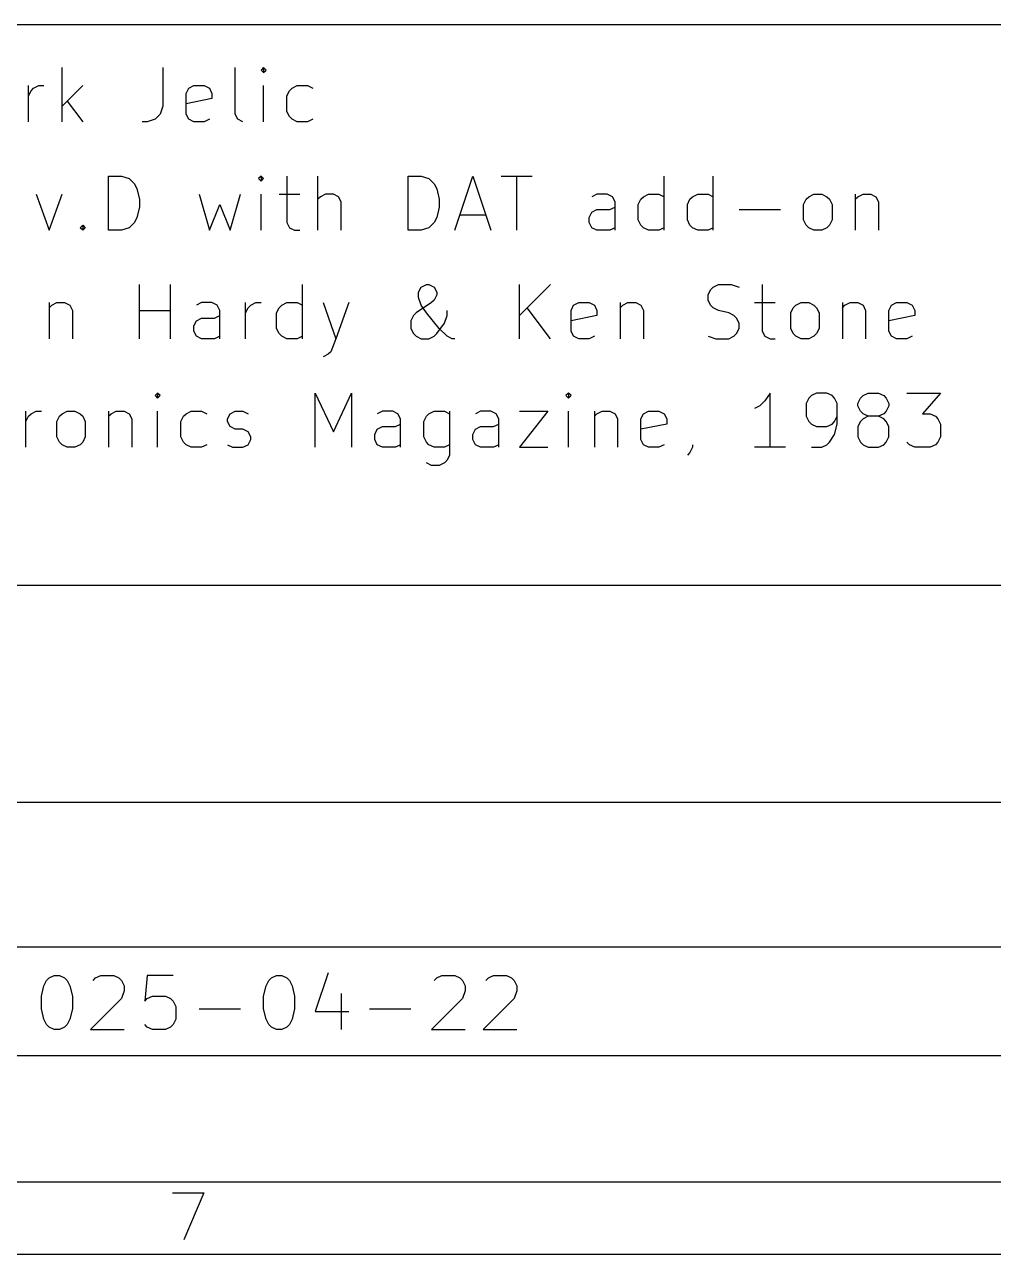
# Model space of a CAD drawing. Extents: x 10 to 416, y -287 to -10.
# Drawn here: x 331.19 to 357.98, y -287 to -253 of the extents above; entities that cross this region are included whole.
import ezdxf

# ---------------------------------------------------------------- set-up
doc = ezdxf.new("R2010")
doc.units = 0
doc.layers.add('BLACK', color=7, linetype='CONTINUOUS')

msp = doc.modelspace()

# ---------------------------------------------------------------- linework, layer by layer
at = {"layer": 'BLACK', "linetype": 'CONTINUOUS'}
for p, q in [((299.989, -253.0022), (407.989, -253.0022)), ((332.230539, -255.688328), (332.230539, -254.188328)), ((335.016254, -254.188328), (335.016254, -255.259757)), ((337.016253, -255.474042), (337.016253, -254.188328)), ((337.801967, -254.188328), (337.730539, -254.259757)), ((337.730539, -254.259757), (337.801967, -254.331185)), ((337.873396, -254.259757), (337.801967, -254.188328)), ((337.801967, -254.188328), (337.801967, -254.331185)), ((337.801967, -254.331185), (337.873396, -254.259757)), ((331.301968, -255.688328), (331.301968, -254.688328)), ((331.301968, -254.974042), (331.373397, -254.831185)), ((331.373397, -254.831185), (331.444826, -254.759757)), ((331.444826, -254.759757), (331.587683, -254.688328)), ((331.587683, -254.688328), (331.73054, -254.688328)), ((332.801968, -254.688328), (332.230539, -255.259757)), ((335.659111, -254.902614), (335.730539, -254.759757)), ((335.659111, -255.474042), (335.659111, -254.902614)), ((335.730539, -254.759757), (335.873397, -254.688328)), ((335.873397, -254.688328), (336.159111, -254.688328)), ((336.159111, -254.688328), (336.301968, -254.759757)), ((336.301968, -254.759757), (336.373397, -254.902614)), ((336.373397, -254.902614), (336.373397, -255.045471)), ((337.801967, -255.688328), (337.801967, -254.688328)), ((338.444825, -254.974042), (338.516253, -254.831185)), ((338.444825, -255.402614), (338.444825, -254.974042)), ((338.516253, -254.831185), (338.587682, -254.759757)), ((338.587682, -254.759757), (338.730539, -254.688328)), ((338.730539, -254.688328), (339.016253, -254.688328)), ((339.016253, -254.688328), (339.159111, -254.759757)), ((332.373397, -255.1169), (332.801968, -255.688328)), ((335.016254, -255.259757), (334.944825, -255.474042)), ((336.373397, -255.045471), (335.659111, -255.188328)), ((334.801968, -255.6169), (334.587682, -255.688328)), ((334.944825, -255.474042), (334.801968, -255.6169)), ((335.730539, -255.6169), (335.659111, -255.474042)), ((335.873397, -255.688328), (335.730539, -255.6169)), ((336.301968, -255.6169), (336.159111, -255.688328)), ((337.087682, -255.6169), (337.016253, -255.474042)), ((337.230539, -255.688328), (337.087682, -255.6169)), ((338.516253, -255.545471), (338.444825, -255.402614)), ((338.587682, -255.6169), (338.516253, -255.545471)), ((338.730539, -255.688328), (338.587682, -255.6169)), ((339.159111, -255.6169), (339.016253, -255.688328)), ((334.587682, -255.688328), (334.444825, -255.688328)), ((336.159111, -255.688328), (335.873397, -255.688328)), ((339.016253, -255.688328), (338.730539, -255.688328)), ((333.516253, -258.688328), (333.516253, -257.188328)), ((333.516253, -257.188328), (333.873396, -257.188328)), ((333.873396, -257.188328), (334.087682, -257.259757)), ((334.087682, -257.259757), (334.230539, -257.402614)), ((337.730539, -257.188328), (337.659111, -257.259757)), ((337.659111, -257.259757), (337.730539, -257.331185)), ((337.801968, -257.259757), (337.730539, -257.188328)), ((337.730539, -257.188328), (337.730539, -257.331185)), ((337.730539, -257.331185), (337.801968, -257.259757)), ((338.444825, -257.188328), (338.444825, -258.474042)), ((339.301968, -258.688328), (339.301968, -257.188328)), ((341.801968, -258.688328), (341.801968, -257.188328)), ((341.801968, -257.188328), (342.159111, -257.188328)), ((342.159111, -257.188328), (342.373397, -257.259757)), ((342.373397, -257.259757), (342.516254, -257.402614)), ((343.087683, -258.688328), (343.587683, -257.188328)), ((343.587683, -257.188328), (344.087683, -258.688328)), ((344.373397, -257.188328), (345.23054, -257.188328)), ((344.801968, -258.688328), (344.801968, -257.188328)), ((348.873397, -258.688328), (348.873397, -257.188328)), ((350.23054, -258.688328), (350.23054, -257.188328)), ((331.516253, -257.688328), (331.873396, -258.688328)), ((331.873396, -258.688328), (332.230539, -257.688328)), ((334.230539, -257.402614), (334.301968, -257.545471)), ((334.301968, -257.545471), (334.373396, -257.831185)), ((336.016253, -257.688328), (336.301968, -258.688328)), ((336.873396, -258.688328), (337.15911, -257.688328)), ((337.730539, -258.688328), (337.730539, -257.688328)), ((338.23054, -257.688328), (338.801968, -257.688328)), ((339.516254, -257.688328), (339.373397, -257.759757)), ((339.73054, -257.688328), (339.516254, -257.688328)), ((339.873397, -257.759757), (339.73054, -257.688328)), ((342.516254, -257.402614), (342.587683, -257.545471)), ((342.587683, -257.545471), (342.659111, -257.831185)), ((347.016254, -257.688328), (346.873396, -257.759757)), ((347.301968, -257.688328), (347.016254, -257.688328)), ((347.444825, -257.759757), (347.301968, -257.688328)), ((348.301968, -257.759757), (348.444825, -257.688328)), ((348.444825, -257.688328), (348.730539, -257.688328)), ((348.730539, -257.688328), (348.873397, -257.759757)), ((349.659111, -257.759757), (349.801968, -257.688328)), ((349.801968, -257.688328), (350.087682, -257.688328)), ((350.087682, -257.688328), (350.23054, -257.759757)), ((352.873397, -257.759757), (353.016254, -257.688328)), ((353.016254, -257.688328), (353.23054, -257.688328)), ((353.23054, -257.688328), (353.373397, -257.759757)), ((354.159111, -257.688328), (354.159111, -258.688328)), ((354.23054, -257.759757), (354.373397, -257.688328)), ((354.373397, -257.688328), (354.587683, -257.688328)), ((354.587683, -257.688328), (354.73054, -257.759757)), ((334.373396, -258.045471), (334.301968, -258.331185)), ((334.373396, -257.831185), (334.373396, -258.045471)), ((336.301968, -258.688328), (336.587682, -257.974042)), ((336.587682, -257.974042), (336.873396, -258.688328)), ((339.373397, -257.759757), (339.301968, -257.831185)), ((339.944826, -257.902614), (339.873397, -257.759757)), ((339.944826, -258.688328), (339.944826, -257.902614)), ((342.659111, -258.045471), (342.587683, -258.331185)), ((342.659111, -257.831185), (342.659111, -258.045471)), ((347.373396, -258.1169), (347.516254, -258.045471)), ((347.516254, -257.902614), (347.444825, -257.759757)), ((347.516254, -258.688328), (347.516254, -257.902614)), ((348.159111, -257.974042), (348.230539, -257.831185)), ((348.159111, -258.402614), (348.159111, -257.974042)), ((348.230539, -257.831185), (348.301968, -257.759757)), ((349.516254, -257.974042), (349.587682, -257.831185)), ((349.516254, -258.402614), (349.516254, -257.974042)), ((349.587682, -257.831185), (349.659111, -257.759757)), ((352.73054, -257.974042), (352.801968, -257.831185)), ((352.73054, -258.402614), (352.73054, -257.974042)), ((352.801968, -257.831185), (352.873397, -257.759757)), ((353.373397, -257.759757), (353.444826, -257.831185)), ((353.444826, -257.831185), (353.516254, -257.974042)), ((353.516254, -257.974042), (353.516254, -258.402614)), ((354.159111, -257.831185), (354.23054, -257.759757)), ((354.73054, -257.759757), (354.801969, -257.902614)), ((354.801969, -257.902614), (354.801969, -258.688328)), ((334.301968, -258.331185), (334.230539, -258.474042)), ((342.587683, -258.331185), (342.516254, -258.474042)), ((343.23054, -258.259757), (343.944826, -258.259757)), ((346.801968, -258.331185), (346.873396, -258.188328)), ((346.801968, -258.474042), (346.801968, -258.331185)), ((346.873396, -258.188328), (347.016254, -258.1169)), ((347.016254, -258.1169), (347.373396, -258.1169)), ((350.944825, -258.1169), (352.087683, -258.1169)), ((332.730539, -258.6169), (332.801967, -258.545471)), ((332.801967, -258.688328), (332.730539, -258.6169)), ((332.801967, -258.545471), (332.873396, -258.6169)), ((332.801967, -258.545471), (332.801967, -258.688328)), ((332.873396, -258.6169), (332.801967, -258.688328)), ((333.873396, -258.688328), (333.516253, -258.688328)), ((334.087682, -258.6169), (333.873396, -258.688328)), ((334.230539, -258.474042), (334.087682, -258.6169)), ((338.444825, -258.474042), (338.516254, -258.6169)), ((338.516254, -258.6169), (338.659111, -258.688328)), ((338.659111, -258.688328), (338.801968, -258.688328)), ((342.159111, -258.688328), (341.801968, -258.688328)), ((342.373397, -258.6169), (342.159111, -258.688328)), ((342.516254, -258.474042), (342.373397, -258.6169)), ((346.873396, -258.6169), (346.801968, -258.474042)), ((347.016254, -258.688328), (346.873396, -258.6169)), ((347.373396, -258.688328), (347.016254, -258.688328)), ((347.516254, -258.6169), (347.373396, -258.688328)), ((348.230539, -258.545471), (348.159111, -258.402614)), ((348.301968, -258.6169), (348.230539, -258.545471)), ((348.444825, -258.688328), (348.301968, -258.6169)), ((348.730539, -258.688328), (348.444825, -258.688328)), ((348.873397, -258.6169), (348.730539, -258.688328)), ((349.587682, -258.545471), (349.516254, -258.402614)), ((349.659111, -258.6169), (349.587682, -258.545471)), ((349.801968, -258.688328), (349.659111, -258.6169)), ((350.087682, -258.688328), (349.801968, -258.688328)), ((350.23054, -258.6169), (350.087682, -258.688328)), ((352.801968, -258.545471), (352.73054, -258.402614)), ((352.873397, -258.6169), (352.801968, -258.545471)), ((353.016254, -258.688328), (352.873397, -258.6169)), ((353.23054, -258.688328), (353.016254, -258.688328)), ((353.373397, -258.6169), (353.23054, -258.688328)), ((353.444826, -258.545471), (353.373397, -258.6169)), ((353.516254, -258.402614), (353.444826, -258.545471)), ((334.373398, -261.688328), (334.373398, -260.188328)), ((335.230541, -261.688328), (335.230541, -260.188328)), ((338.873399, -261.688328), (338.873399, -260.188328)), ((342.087684, -260.402614), (342.159113, -260.259757)), ((342.087684, -260.545471), (342.087684, -260.402614)), ((342.159113, -260.259757), (342.30197, -260.188328)), ((342.30197, -260.188328), (342.373398, -260.188328)), ((342.373398, -260.188328), (342.516256, -260.259757)), ((342.516256, -260.259757), (342.587684, -260.402614)), ((342.587684, -260.402614), (342.587684, -260.474042)), ((344.873398, -261.688328), (344.873398, -260.188328)), ((345.730541, -260.188328), (344.873398, -261.045471)), ((350.087684, -260.474042), (350.159112, -260.331185)), ((350.159112, -260.331185), (350.230541, -260.259757)), ((350.230541, -260.259757), (350.373398, -260.188328)), ((350.373398, -260.188328), (350.730541, -260.188328)), ((350.730541, -260.188328), (350.944827, -260.259757)), ((351.587683, -260.188328), (351.587683, -261.474042)), ((331.873398, -260.688328), (331.873398, -261.688328)), ((331.873398, -260.831185), (331.944827, -260.759757)), ((331.944827, -260.759757), (332.087684, -260.688328)), ((332.087684, -260.688328), (332.30197, -260.688328)), ((332.30197, -260.688328), (332.444827, -260.759757)), ((332.444827, -260.759757), (332.516256, -260.902614)), ((336.087685, -260.688328), (335.944827, -260.759757)), ((336.373399, -260.688328), (336.087685, -260.688328)), ((336.516256, -260.759757), (336.373399, -260.688328)), ((336.587685, -260.902614), (336.516256, -260.759757)), ((337.30197, -261.688328), (337.30197, -260.688328)), ((337.373399, -260.831185), (337.444828, -260.759757)), ((337.444828, -260.759757), (337.587685, -260.688328)), ((337.587685, -260.688328), (337.730542, -260.688328)), ((338.230541, -260.831185), (338.30197, -260.759757)), ((338.30197, -260.759757), (338.444827, -260.688328)), ((338.444827, -260.688328), (338.730541, -260.688328)), ((338.730541, -260.688328), (338.873399, -260.759757)), ((339.444827, -260.688328), (339.80197, -261.688328)), ((340.159113, -260.688328), (339.80197, -261.688328)), ((342.444827, -260.688328), (342.016256, -260.974042)), ((342.159113, -260.759757), (342.087684, -260.545471)), ((342.30197, -260.974042), (342.159113, -260.759757)), ((342.516256, -260.6169), (342.444827, -260.688328)), ((342.587684, -260.474042), (342.516256, -260.6169)), ((346.30197, -260.902614), (346.373398, -260.759757)), ((346.373398, -260.759757), (346.516256, -260.688328)), ((346.516256, -260.688328), (346.80197, -260.688328)), ((346.80197, -260.688328), (346.944827, -260.759757)), ((346.944827, -260.759757), (347.016256, -260.902614)), ((347.659112, -260.688328), (347.659112, -261.688328)), ((347.659112, -260.831185), (347.730541, -260.759757)), ((347.730541, -260.759757), (347.873398, -260.688328)), ((347.873398, -260.688328), (348.087684, -260.688328)), ((348.087684, -260.688328), (348.230541, -260.759757)), ((348.230541, -260.759757), (348.30197, -260.902614)), ((350.087684, -260.6169), (350.087684, -260.474042)), ((350.159112, -260.759757), (350.087684, -260.6169)), ((350.230541, -260.831185), (350.159112, -260.759757)), ((351.373398, -260.688328), (351.944826, -260.688328)), ((352.444826, -260.831185), (352.516255, -260.759757)), ((352.516255, -260.759757), (352.659112, -260.688328)), ((352.659112, -260.688328), (352.873398, -260.688328)), ((352.873398, -260.688328), (353.016255, -260.759757)), ((353.016255, -260.759757), (353.087684, -260.831185)), ((353.801969, -260.688328), (353.801969, -261.688328)), ((353.801969, -260.831185), (353.873398, -260.759757)), ((353.873398, -260.759757), (354.016255, -260.688328)), ((354.016255, -260.688328), (354.230541, -260.688328)), ((354.230541, -260.688328), (354.373398, -260.759757)), ((354.373398, -260.759757), (354.444827, -260.902614)), ((355.087684, -260.902614), (355.159112, -260.759757)), ((355.159112, -260.759757), (355.30197, -260.688328)), ((355.30197, -260.688328), (355.587684, -260.688328)), ((355.587684, -260.688328), (355.730541, -260.759757)), ((355.730541, -260.759757), (355.80197, -260.902614)), ((332.516256, -260.902614), (332.516256, -261.688328)), ((334.373398, -260.902614), (335.230541, -260.902614)), ((335.944827, -261.188328), (336.087685, -261.1169)), ((336.087685, -261.1169), (336.444827, -261.1169)), ((336.444827, -261.1169), (336.587685, -261.045471)), ((336.587685, -261.688328), (336.587685, -260.902614)), ((337.30197, -260.974042), (337.373399, -260.831185)), ((338.159113, -260.974042), (338.230541, -260.831185)), ((338.159113, -261.402614), (338.159113, -260.974042)), ((341.944827, -261.045471), (341.873398, -261.188328)), ((342.016256, -260.974042), (341.944827, -261.045471)), ((342.659113, -261.402614), (342.30197, -260.974042)), ((342.80197, -261.259757), (342.873398, -261.045471)), ((342.873398, -261.045471), (342.873398, -260.902614)), ((345.730541, -261.688328), (345.087684, -260.831185)), ((346.30197, -261.474042), (346.30197, -260.902614)), ((347.016256, -261.045471), (346.30197, -261.188328)), ((347.016256, -260.902614), (347.016256, -261.045471)), ((348.30197, -260.902614), (348.30197, -261.688328)), ((350.373398, -260.902614), (350.230541, -260.831185)), ((350.659112, -260.974042), (350.373398, -260.902614)), ((350.80197, -261.045471), (350.659112, -260.974042)), ((350.873398, -261.1169), (350.80197, -261.045471)), ((350.944827, -261.259757), (350.873398, -261.1169)), ((352.373398, -260.974042), (352.444826, -260.831185)), ((352.373398, -261.402614), (352.373398, -260.974042)), ((353.087684, -260.831185), (353.159112, -260.974042)), ((353.159112, -260.974042), (353.159112, -261.402614)), ((354.444827, -260.902614), (354.444827, -261.688328)), ((355.087684, -261.474042), (355.087684, -260.902614)), ((355.80197, -261.045471), (355.087684, -261.188328)), ((355.80197, -260.902614), (355.80197, -261.045471)), ((335.873399, -261.331185), (335.944827, -261.188328)), ((335.873399, -261.474042), (335.873399, -261.331185)), ((338.230541, -261.545471), (338.159113, -261.402614)), ((341.873398, -261.188328), (341.873398, -261.402614)), ((341.873398, -261.402614), (341.944827, -261.545471)), ((342.587684, -261.545471), (342.80197, -261.259757)), ((342.873398, -261.6169), (342.659113, -261.402614)), ((350.873398, -261.545471), (350.944827, -261.402614)), ((350.944827, -261.402614), (350.944827, -261.259757)), ((352.444826, -261.545471), (352.373398, -261.402614)), ((353.159112, -261.402614), (353.087684, -261.545471)), ((335.944827, -261.6169), (335.873399, -261.474042)), ((336.087685, -261.688328), (335.944827, -261.6169)), ((336.444827, -261.688328), (336.087685, -261.688328)), ((336.587685, -261.6169), (336.444827, -261.688328)), ((338.30197, -261.6169), (338.230541, -261.545471)), ((338.444827, -261.688328), (338.30197, -261.6169)), ((338.730541, -261.688328), (338.444827, -261.688328)), ((338.873399, -261.6169), (338.730541, -261.688328)), ((339.80197, -261.688328), (339.659113, -262.045471)), ((341.944827, -261.545471), (342.016256, -261.6169)), ((342.016256, -261.6169), (342.159113, -261.688328)), ((342.159113, -261.688328), (342.373398, -261.688328)), ((342.373398, -261.688328), (342.516256, -261.6169)), ((342.516256, -261.6169), (342.587684, -261.545471)), ((343.016256, -261.688328), (342.873398, -261.6169)), ((343.087684, -261.688328), (343.016256, -261.688328)), ((346.373398, -261.6169), (346.30197, -261.474042)), ((346.516256, -261.688328), (346.373398, -261.6169)), ((346.80197, -261.688328), (346.516256, -261.688328)), ((346.944827, -261.6169), (346.80197, -261.688328)), ((350.087684, -261.6169), (350.30197, -261.688328)), ((350.30197, -261.688328), (350.659112, -261.688328)), ((350.659112, -261.688328), (350.80197, -261.6169)), ((350.80197, -261.6169), (350.873398, -261.545471)), ((351.587683, -261.474042), (351.659112, -261.6169)), ((351.659112, -261.6169), (351.801969, -261.688328)), ((351.801969, -261.688328), (351.944826, -261.688328)), ((352.516255, -261.6169), (352.444826, -261.545471)), ((352.659112, -261.688328), (352.516255, -261.6169)), ((352.873398, -261.688328), (352.659112, -261.688328)), ((353.016255, -261.6169), (352.873398, -261.688328)), ((353.087684, -261.545471), (353.016255, -261.6169)), ((355.159112, -261.6169), (355.087684, -261.474042)), ((355.30197, -261.688328), (355.159112, -261.6169)), ((355.587684, -261.688328), (355.30197, -261.688328)), ((355.730541, -261.6169), (355.587684, -261.688328)), ((339.587684, -262.1169), (339.444827, -262.188328)), ((339.659113, -262.045471), (339.587684, -262.1169)), ((334.873398, -263.188328), (334.80197, -263.259757)), ((334.80197, -263.259757), (334.873398, -263.331185)), ((334.944827, -263.259757), (334.873398, -263.188328)), ((334.873398, -263.188328), (334.873398, -263.331185)), ((334.873398, -263.331185), (334.944827, -263.259757)), ((339.230541, -264.688328), (339.230541, -263.188328)), ((339.230541, -263.188328), (339.730541, -264.259757)), ((339.730541, -264.259757), (340.230541, -263.188328)), ((340.230541, -263.188328), (340.230541, -264.688328)), ((346.230542, -263.188328), (346.159114, -263.259757)), ((346.159114, -263.259757), (346.230542, -263.331185)), ((346.301971, -263.259757), (346.230542, -263.188328)), ((346.230542, -263.188328), (346.230542, -263.331185)), ((346.230542, -263.331185), (346.301971, -263.259757)), ((351.659114, -263.402614), (351.516257, -263.545471)), ((351.801971, -263.188328), (351.659114, -263.402614)), ((351.801971, -264.688328), (351.801971, -263.188328)), ((352.873399, -263.331185), (352.801971, -263.474042)), ((352.801971, -263.474042), (352.801971, -263.831185)), ((352.944828, -263.259757), (352.873399, -263.331185)), ((353.087685, -263.188328), (352.944828, -263.259757)), ((353.373399, -263.188328), (353.087685, -263.188328)), ((353.516257, -263.259757), (353.373399, -263.188328)), ((353.587685, -263.331185), (353.516257, -263.259757)), ((353.659114, -263.474042), (353.587685, -263.331185)), ((353.659114, -264.045471), (353.659114, -263.474042)), ((354.230542, -263.474042), (354.30197, -263.331185)), ((354.230542, -263.545471), (354.230542, -263.474042)), ((354.30197, -263.331185), (354.373399, -263.259757)), ((354.373399, -263.259757), (354.516256, -263.188328)), ((354.516256, -263.188328), (354.80197, -263.188328)), ((354.80197, -263.188328), (354.944828, -263.259757)), ((354.944828, -263.259757), (355.016256, -263.331185)), ((355.016256, -263.331185), (355.087685, -263.474042)), ((355.087685, -263.474042), (355.087685, -263.545471)), ((355.587684, -263.188328), (356.516256, -263.188328)), ((356.516256, -263.188328), (356.016256, -263.759757)), ((331.230541, -264.688328), (331.230541, -263.688328)), ((331.230541, -263.974042), (331.30197, -263.831185)), ((331.30197, -263.831185), (331.373399, -263.759757)), ((331.373399, -263.759757), (331.516256, -263.688328)), ((331.516256, -263.688328), (331.659113, -263.688328)), ((332.087684, -263.974042), (332.159112, -263.831185)), ((332.159112, -263.831185), (332.230541, -263.759757)), ((332.230541, -263.759757), (332.373398, -263.688328)), ((332.373398, -263.688328), (332.587684, -263.688328)), ((332.587684, -263.688328), (332.730541, -263.759757)), ((332.730541, -263.759757), (332.80197, -263.831185)), ((332.80197, -263.831185), (332.873398, -263.974042)), ((333.516255, -263.688328), (333.516255, -264.688328)), ((333.516255, -263.831185), (333.587684, -263.759757)), ((333.587684, -263.759757), (333.730541, -263.688328)), ((333.730541, -263.688328), (333.944827, -263.688328)), ((333.944827, -263.688328), (334.087684, -263.759757)), ((334.087684, -263.759757), (334.159113, -263.902614)), ((334.873398, -264.688328), (334.873398, -263.688328)), ((335.516256, -263.974042), (335.587684, -263.831185)), ((335.587684, -263.831185), (335.659113, -263.759757)), ((335.659113, -263.759757), (335.80197, -263.688328)), ((335.80197, -263.688328), (336.087684, -263.688328)), ((336.087684, -263.688328), (336.230542, -263.759757)), ((336.80197, -263.902614), (336.873398, -263.759757)), ((336.873398, -263.759757), (337.016256, -263.688328)), ((337.016256, -263.688328), (337.230541, -263.688328)), ((337.230541, -263.688328), (337.373398, -263.759757)), ((341.087685, -263.688328), (340.944827, -263.759757)), ((341.373399, -263.688328), (341.087685, -263.688328)), ((341.516256, -263.759757), (341.373399, -263.688328)), ((341.587685, -263.902614), (341.516256, -263.759757)), ((342.230542, -263.974042), (342.30197, -263.831185)), ((342.30197, -263.831185), (342.373399, -263.759757)), ((342.373399, -263.759757), (342.516256, -263.688328)), ((342.516256, -263.688328), (342.80197, -263.688328)), ((342.80197, -263.688328), (342.944828, -263.759757)), ((342.944828, -263.688328), (342.944828, -264.902614)), ((343.801971, -263.688328), (343.659113, -263.759757)), ((344.087685, -263.688328), (343.801971, -263.688328)), ((344.230542, -263.759757), (344.087685, -263.688328)), ((344.301971, -263.902614), (344.230542, -263.759757)), ((344.873399, -263.688328), (345.659114, -263.688328)), ((345.659114, -263.688328), (344.873399, -264.688328)), ((346.230542, -264.688328), (346.230542, -263.688328)), ((346.944828, -263.688328), (346.944828, -264.688328)), ((346.944828, -263.831185), (347.016257, -263.759757)), ((347.016257, -263.759757), (347.159114, -263.688328)), ((347.159114, -263.688328), (347.3734, -263.688328)), ((347.3734, -263.688328), (347.516257, -263.759757)), ((347.516257, -263.759757), (347.587686, -263.902614)), ((348.230543, -263.902614), (348.301971, -263.759757)), ((348.301971, -263.759757), (348.444829, -263.688328)), ((348.444829, -263.688328), (348.730543, -263.688328)), ((348.730543, -263.688328), (348.8734, -263.759757)), ((348.8734, -263.759757), (348.944829, -263.902614)), ((351.516257, -263.545471), (351.3734, -263.6169)), ((352.801971, -263.831185), (352.873399, -263.974042)), ((353.587685, -263.974042), (353.659114, -263.831185)), ((354.30197, -263.688328), (354.230542, -263.545471)), ((354.373399, -263.759757), (354.30197, -263.688328)), ((354.516256, -263.831185), (354.373399, -263.759757)), ((354.516256, -263.831185), (354.373399, -263.902614)), ((354.80197, -263.831185), (354.516256, -263.831185)), ((354.944828, -263.759757), (354.80197, -263.831185)), ((354.944828, -263.902614), (354.80197, -263.831185)), ((355.016256, -263.688328), (354.944828, -263.759757)), ((355.087685, -263.545471), (355.016256, -263.688328)), ((356.016256, -263.759757), (356.230541, -263.759757)), ((356.230541, -263.759757), (356.373399, -263.831185)), ((356.373399, -263.831185), (356.444827, -263.902614)), ((332.087684, -264.402614), (332.087684, -263.974042)), ((332.873398, -263.974042), (332.873398, -264.402614)), ((334.159113, -263.902614), (334.159113, -264.688328)), ((335.516256, -264.402614), (335.516256, -263.974042)), ((336.80197, -263.974042), (336.80197, -263.902614)), ((336.873398, -264.1169), (336.80197, -263.974042)), ((337.016256, -264.188328), (336.873398, -264.1169)), ((340.944827, -264.188328), (341.087685, -264.1169)), ((341.087685, -264.1169), (341.444827, -264.1169)), ((341.444827, -264.1169), (341.587685, -264.045471)), ((341.587685, -264.688328), (341.587685, -263.902614)), ((342.230542, -264.402614), (342.230542, -263.974042)), ((343.659113, -264.188328), (343.801971, -264.1169)), ((343.801971, -264.1169), (344.159113, -264.1169)), ((344.159113, -264.1169), (344.301971, -264.045471)), ((344.301971, -264.688328), (344.301971, -263.902614)), ((347.587686, -263.902614), (347.587686, -264.688328)), ((348.230543, -264.474042), (348.230543, -263.902614)), ((348.944829, -264.045471), (348.230543, -264.188328)), ((348.944829, -263.902614), (348.944829, -264.045471)), ((352.873399, -263.974042), (352.944828, -264.045471)), ((352.944828, -264.045471), (353.087685, -264.1169)), ((353.087685, -264.1169), (353.373399, -264.1169)), ((353.373399, -264.1169), (353.516257, -264.045471)), ((353.516257, -264.045471), (353.587685, -263.974042)), ((353.587685, -264.331185), (353.659114, -264.045471)), ((354.30197, -263.974042), (354.230542, -264.1169)), ((354.230542, -264.1169), (354.230542, -264.402614)), ((354.373399, -263.902614), (354.30197, -263.974042)), ((355.016256, -263.974042), (354.944828, -263.902614)), ((355.087685, -264.1169), (355.016256, -263.974042)), ((355.087685, -264.402614), (355.087685, -264.1169)), ((356.444827, -263.902614), (356.516256, -264.045471)), ((356.516256, -264.045471), (356.516256, -264.402614)), ((332.159112, -264.545471), (332.087684, -264.402614)), ((332.873398, -264.402614), (332.80197, -264.545471)), ((335.587684, -264.545471), (335.516256, -264.402614)), ((337.230541, -264.188328), (337.016256, -264.188328)), ((337.373398, -264.259757), (337.230541, -264.188328)), ((337.444827, -264.402614), (337.373398, -264.259757)), ((337.373398, -264.6169), (337.444827, -264.474042)), ((337.444827, -264.474042), (337.444827, -264.402614)), ((340.873399, -264.331185), (340.944827, -264.188328)), ((340.873399, -264.474042), (340.873399, -264.331185)), ((340.944827, -264.6169), (340.873399, -264.474042)), ((342.30197, -264.545471), (342.230542, -264.402614)), ((343.587685, -264.331185), (343.659113, -264.188328)), ((343.587685, -264.474042), (343.587685, -264.331185)), ((343.659113, -264.6169), (343.587685, -264.474042)), ((348.301971, -264.6169), (348.230543, -264.474042)), ((353.444828, -264.545471), (353.587685, -264.331185)), ((354.230542, -264.402614), (354.30197, -264.545471)), ((355.016256, -264.545471), (355.087685, -264.402614)), ((356.516256, -264.402614), (356.444827, -264.545471)), ((332.230541, -264.6169), (332.159112, -264.545471)), ((332.373398, -264.688328), (332.230541, -264.6169)), ((332.587684, -264.688328), (332.373398, -264.688328)), ((332.730541, -264.6169), (332.587684, -264.688328)), ((332.80197, -264.545471), (332.730541, -264.6169)), ((335.659113, -264.6169), (335.587684, -264.545471)), ((335.80197, -264.688328), (335.659113, -264.6169)), ((336.087684, -264.688328), (335.80197, -264.688328)), ((336.230542, -264.6169), (336.087684, -264.688328)), ((336.80197, -264.6169), (336.944827, -264.688328)), ((336.944827, -264.688328), (337.230541, -264.688328)), ((337.230541, -264.688328), (337.373398, -264.6169)), ((341.087685, -264.688328), (340.944827, -264.6169)), ((341.444827, -264.688328), (341.087685, -264.688328)), ((341.587685, -264.6169), (341.444827, -264.688328)), ((342.373399, -264.6169), (342.30197, -264.545471)), ((342.516256, -264.688328), (342.373399, -264.6169)), ((342.80197, -264.688328), (342.516256, -264.688328)), ((342.944828, -264.6169), (342.80197, -264.688328)), ((343.801971, -264.688328), (343.659113, -264.6169)), ((344.159113, -264.688328), (343.801971, -264.688328)), ((344.301971, -264.6169), (344.159113, -264.688328)), ((344.873399, -264.688328), (345.659114, -264.688328)), ((348.444829, -264.688328), (348.301971, -264.6169)), ((348.730543, -264.688328), (348.444829, -264.688328)), ((348.8734, -264.6169), (348.730543, -264.688328)), ((349.587685, -264.831185), (349.516257, -264.902614)), ((349.659114, -264.688328), (349.587685, -264.831185)), ((349.659114, -264.6169), (349.659114, -264.688328)), ((352.230543, -264.688328), (351.3734, -264.688328)), ((352.944828, -264.688328), (353.230542, -264.688328)), ((353.230542, -264.688328), (353.373399, -264.6169)), ((353.373399, -264.6169), (353.444828, -264.545471)), ((354.30197, -264.545471), (354.373399, -264.6169)), ((354.373399, -264.6169), (354.516256, -264.688328)), ((354.516256, -264.688328), (354.80197, -264.688328)), ((354.80197, -264.688328), (354.944828, -264.6169)), ((354.944828, -264.6169), (355.016256, -264.545471)), ((355.659113, -264.6169), (355.587684, -264.545471)), ((355.80197, -264.688328), (355.659113, -264.6169)), ((356.230541, -264.688328), (355.80197, -264.688328)), ((356.373399, -264.6169), (356.230541, -264.688328)), ((356.444827, -264.545471), (356.373399, -264.6169)), ((342.444828, -265.188328), (342.30197, -265.1169)), ((342.659113, -265.188328), (342.444828, -265.188328)), ((342.80197, -265.1169), (342.659113, -265.188328)), ((342.873399, -265.045471), (342.80197, -265.1169)), ((342.944828, -264.902614), (342.873399, -265.045471)), ((299.989, -268.5022), (407.989, -268.5022)), ((299.989, -274.5022), (407.989, -274.5022)), ((299.989, -278.5022), (407.989, -278.5022)), ((331.73054, -279.574042), (331.801969, -279.431185)), ((331.801969, -279.431185), (331.873398, -279.359757)), ((331.873398, -279.359757), (332.016255, -279.288328)), ((332.016255, -279.288328), (332.159112, -279.288328)), ((332.159112, -279.288328), (332.301969, -279.359757)), ((332.301969, -279.359757), (332.373398, -279.431185)), ((332.373398, -279.431185), (332.444826, -279.574042)), ((333.087683, -279.431185), (333.159111, -279.359757)), ((333.159111, -279.359757), (333.301969, -279.288328)), ((333.301969, -279.288328), (333.659111, -279.288328)), ((333.659111, -279.288328), (333.801969, -279.359757)), ((333.801969, -279.359757), (333.873397, -279.431185)), ((333.873397, -279.431185), (333.944826, -279.574042)), ((334.587682, -279.288328), (334.516254, -280.002614)), ((335.301968, -279.288328), (334.587682, -279.288328)), ((337.873396, -279.574042), (337.944825, -279.431185)), ((337.944825, -279.431185), (338.016254, -279.359757)), ((338.016254, -279.359757), (338.159111, -279.288328)), ((338.159111, -279.288328), (338.301968, -279.288328)), ((338.301968, -279.288328), (338.444825, -279.359757)), ((338.444825, -279.359757), (338.516254, -279.431185)), ((338.516254, -279.431185), (338.587682, -279.574042)), ((339.587682, -279.2169), (339.230539, -280.288328)), ((342.516253, -279.431185), (342.587681, -279.359757)), ((342.587681, -279.359757), (342.730539, -279.288328)), ((342.730539, -279.288328), (343.087681, -279.288328)), ((343.087681, -279.288328), (343.230539, -279.359757)), ((343.230539, -279.359757), (343.301967, -279.431185)), ((343.301967, -279.431185), (343.373396, -279.574042)), ((343.944824, -279.431185), (344.016252, -279.359757)), ((344.016252, -279.359757), (344.15911, -279.288328)), ((344.15911, -279.288328), (344.516252, -279.288328)), ((344.516252, -279.288328), (344.65911, -279.359757)), ((344.65911, -279.359757), (344.730538, -279.431185)), ((344.730538, -279.431185), (344.801967, -279.574042)), ((331.659112, -279.859757), (331.73054, -279.574042)), ((332.444826, -279.574042), (332.516255, -279.859757)), ((333.944826, -279.7169), (333.873397, -279.931185)), ((333.944826, -279.574042), (333.944826, -279.7169)), ((337.801968, -279.859757), (337.873396, -279.574042)), ((338.587682, -279.574042), (338.659111, -279.859757)), ((339.944825, -279.788328), (339.944825, -280.788328)), ((343.373396, -279.7169), (343.301967, -279.931185)), ((343.373396, -279.574042), (343.373396, -279.7169)), ((344.801967, -279.7169), (344.730538, -279.931185)), ((344.801967, -279.574042), (344.801967, -279.7169)), ((331.659112, -280.2169), (331.659112, -279.859757)), ((332.516255, -279.859757), (332.516255, -280.2169)), ((333.873397, -279.931185), (333.016254, -280.788328)), ((334.516254, -280.002614), (334.587682, -279.931185)), ((334.587682, -279.931185), (334.73054, -279.859757)), ((334.73054, -279.859757), (335.087682, -279.859757)), ((335.087682, -279.859757), (335.23054, -279.931185)), ((335.23054, -279.931185), (335.301968, -280.002614)), ((335.301968, -280.002614), (335.373397, -280.145471)), ((335.373397, -280.145471), (335.373397, -280.502614)), ((337.801968, -280.2169), (337.801968, -279.859757)), ((338.659111, -279.859757), (338.659111, -280.2169)), ((343.301967, -279.931185), (342.444824, -280.788328)), ((344.730538, -279.931185), (343.873395, -280.788328)), ((331.73054, -280.502614), (331.659112, -280.2169)), ((332.516255, -280.2169), (332.444826, -280.502614)), ((336.016253, -280.2169), (337.159111, -280.2169)), ((337.873396, -280.502614), (337.801968, -280.2169)), ((338.659111, -280.2169), (338.587682, -280.502614)), ((339.230539, -280.288328), (340.15911, -280.288328)), ((340.730538, -280.2169), (341.873396, -280.2169)), ((331.801969, -280.645471), (331.73054, -280.502614)), ((331.873398, -280.7169), (331.801969, -280.645471)), ((332.016255, -280.788328), (331.873398, -280.7169)), ((332.159112, -280.788328), (332.016255, -280.788328)), ((332.301969, -280.7169), (332.159112, -280.788328)), ((332.373398, -280.645471), (332.301969, -280.7169)), ((332.444826, -280.502614), (332.373398, -280.645471)), ((333.016254, -280.788328), (333.944826, -280.788328)), ((334.587682, -280.7169), (334.516254, -280.645471)), ((334.73054, -280.788328), (334.587682, -280.7169)), ((335.087682, -280.788328), (334.73054, -280.788328)), ((335.23054, -280.7169), (335.087682, -280.788328)), ((335.301968, -280.645471), (335.23054, -280.7169)), ((335.373397, -280.502614), (335.301968, -280.645471)), ((337.944825, -280.645471), (337.873396, -280.502614)), ((338.016254, -280.7169), (337.944825, -280.645471)), ((338.159111, -280.788328), (338.016254, -280.7169)), ((338.301968, -280.788328), (338.159111, -280.788328)), ((338.444825, -280.7169), (338.301968, -280.788328)), ((338.516254, -280.645471), (338.444825, -280.7169)), ((338.587682, -280.502614), (338.516254, -280.645471)), ((342.444824, -280.788328), (343.373396, -280.788328)), ((343.873395, -280.788328), (344.801967, -280.788328)), ((299.989, -281.5022), (407.989, -281.5022)), ((407.989, -285.0022), (12, -285.0022)), ((407.989, -285.0022), (299.989, -285.0022)), ((335.284398, -285.295804), (336.151064, -285.295804)), ((336.151064, -285.295804), (335.593922, -286.595804)), ((409.989, -287.0022), (10, -287.0022))]:
    msp.add_line(p, q, dxfattribs=at)

doc.saveas('drawing.dxf')
